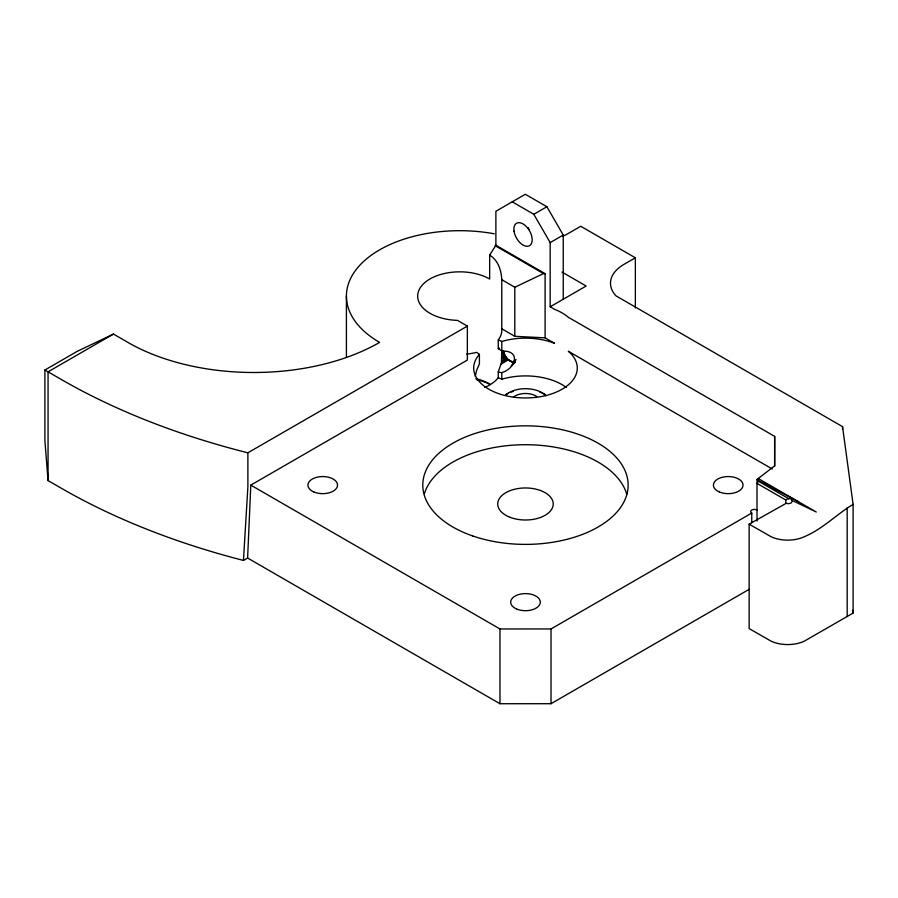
<?xml version="1.0" encoding="UTF-8"?>
<svg xmlns="http://www.w3.org/2000/svg" width="898" height="898" viewBox="0 0 898 898"><rect width="100%" height="100%" fill="white"/><g stroke="black" fill="none" stroke-linecap="round" stroke-linejoin="round"><path stroke-width="1.35" d="M512.242 201.826L533.816 214.285L550.171 242.606L550.171 306.79L554.56 309.327A51.792 29.903 0 0 1 568.344 317.286L774.66 436.394L774.615 465.871L757.003 479.476L757.003 520.975M842.549 429.446L842.549 426.651L616.062 295.902A46.247 26.704 0 0 1 624.043 264.326L635.357 257.805L635.357 307.992M494.293 233.806A113.339 65.442 0 0 0 362.983 262.059A113.339 65.442 0 0 0 379.607 342.396A178.017 102.776 0 0 1 130.625 343.956L113.462 334.067L77.374 351.264L44.9 370.01L44.9 440.738L48.054 480.576L61.131 488.13A605.97 349.85 0 0 0 243.459 560.431L247.612 558.028L250.8 485.111L467.364 360.076L467.364 326.097L457.475 320.384A42.083 24.291 0 0 1 421.375 286.159A42.083 24.291 0 0 1 489.668 279.042L489.668 255.155L495.887 245.244L545.097 273.654L545.097 337.85L554.56 343.305A51.792 29.903 0 0 0 501.802 341.453L498.267 339.904A42.083 24.302 0 0 0 501.769 328.791L501.769 279.705C501.387 271.87 499.187 263.619 493.406 257.995A30.038 24.527 -60 0 0 489.668 255.155M243.459 560.431L247.882 486.795L247.882 452.805L467.364 326.097M475.222 376.385L476.658 370.223L479.409 364.016L479.409 354.384L476.715 352.342A42.083 24.302 0 0 1 466.657 354.081M484.583 387.487A42.083 24.302 0 0 0 498.267 377.665L498.267 371.918A14.525 9.44 52.8 0 0 501.802 372.614C515.733 368.607 521.345 350.175 501.802 351.084A14.525 9.44 52.8 0 0 498.267 348.671L498.267 339.904M498.267 371.918L501.421 362.747L501.78 350.22M514.779 361.243L516.092 359.492M515.407 360.581L512.096 361.984L508.369 359.829L505.147 355.821L503.284 351.017L501.814 352.914L503.711 352.622L504.339 354.239C506.214 358.19 510.378 363.499 515.317 361.692L511.254 366.036L515.149 362.051M514.857 362.208L512.971 364.274L515.34 361.849M498.929 348.042L498.267 348.671L499.288 348.289M853.1 504.339C836.375 514.498 822.691 528.989 804.35 536.712A26.311 15.187 0 0 1 771.056 536.712L749.145 524.163L749.145 628.589L771.056 641.138A26.311 15.187 0 0 0 804.35 641.138L853.1 613.087L853.1 504.339L842.549 426.651M508.369 359.829L501.196 364.06L507.19 358.65L501.589 361.411L506.102 357.303L501.78 358.717L505.147 355.821L501.825 357.292L504.339 354.239L501.825 354.362L503.711 352.622L503.284 351.017M113.462 334.067L48.054 371.828L48.054 480.576M533.816 214.285L546.893 206.731L563.248 235.052L563.248 299.236M550.171 242.606L563.248 235.052M550.171 306.79L586.136 286.024L562.013 272.094M250.8 485.111L499.973 628.97L551.024 628.948L751.761 513.05A3.704 2.133 0 0 1 751.761 510.03A3.704 2.133 0 0 1 757.003 510.03M749.145 524.163L786.266 503.262A3.704 2.133 0 0 0 791.003 503.015A3.895 2.75 -19.1 0 0 792.036 500.377A3.603 2.571 -16.5 0 0 788.702 498.682L758.069 481.002A3.648 2.604 -16.8 0 0 757.654 480.015A3.581 2.548 -15.8 0 0 757.003 479.476M247.612 558.028L499.973 703.729L551.024 703.706L749.347 589.211M501.769 279.705L514.812 287.237L543.481 273.576L545.097 273.654M515.194 361.714L513.039 361.916M501.769 328.791L514.812 336.323L545.097 337.85M511.826 361.591L509.323 360.143M498.267 377.665L501.802 379.214A51.792 29.903 0 0 1 566.413 387.487M792.025 500.377L816.271 512.006L758.159 478.454M757.654 480.026L798.558 501.78M546.893 206.731L525.319 194.271L495.887 211.266L495.887 245.244M635.357 257.805L580.748 226.274L567.749 233.772A46.247 26.704 0 0 1 562.429 236.41M495.146 245.67L543.481 273.576M772.224 468.981L568.344 351.264A51.792 29.903 0 0 1 561.261 389.676A51.792 29.903 0 0 1 494.495 392.022A51.792 29.903 0 0 1 479.409 354.384M44.9 370.01L61.131 379.383A605.959 349.85 0 0 0 247.882 452.805M852.718 610.314L853.1 613.087M847.173 507.763L847.173 616.511M785.772 502.779L785.772 499.995L757.003 483.382A3.918 2.784 -18.2 0 0 758.08 481.002M774.66 436.394L774.66 466.298M751.761 513.05L751.761 522.737M551.024 628.948L551.024 703.706M514.812 287.237L514.812 336.323M501.802 341.453L501.802 351.084M501.802 372.614L501.802 379.214M499.973 628.97L499.973 703.729M346.415 295.981L346.415 357.325M475.861 378.653A42.083 24.291 0 0 1 489.511 383.917M529.09 229.675A12.954 7.476 60 0 1 528.181 227.643M476.692 379.742A46.707 26.962 0 0 1 490.375 384.512M505.394 395.423A23.124 13.347 0 0 1 525.869 388.688A23.124 13.347 0 0 1 545.939 395.816M505.855 394.491A27.748 16.018 0 0 1 508.369 393.201M511.13 392.1A27.748 16.018 0 0 1 513.084 391.483M539.833 392.1A27.748 16.018 0 0 1 545.097 394.491M513.432 397.073A14.795 8.542 0 0 1 536.768 396.512M785.806 500.018A3.918 2.84 -16.5 0 1 788.702 498.727M424.395 493.642A102.664 59.268 0 0 1 526.082 444.712A102.664 59.268 0 0 1 626.77 494.327M514.015 231.112A12.954 7.476 60 0 0 528.911 245.985A12.954 7.476 60 0 0 526.161 226.352A12.954 7.476 60 0 0 514.015 231.112M510.176 517.349A27.748 16.018 0 0 0 553.179 504.957A27.748 16.018 0 0 0 513.084 489.657A27.748 16.018 0 0 0 510.176 517.349M472.718 535.96A102.664 59.268 0 0 0 628.129 486.065A102.664 59.268 0 0 0 475.581 433.307A102.664 59.268 0 0 0 472.718 535.96M719.298 491.924A14.795 8.542 0 0 0 742.904 486.166A14.795 8.542 0 0 0 722.463 477.231A14.795 8.542 0 0 0 719.298 491.924M516.552 608.967A14.795 8.542 0 0 0 540.169 603.22A14.795 8.542 0 0 0 519.717 594.285A14.795 8.542 0 0 0 516.552 608.967M313.806 491.924A14.795 8.542 0 0 0 337.424 486.166A14.795 8.542 0 0 0 316.983 477.231A14.795 8.542 0 0 0 313.806 491.924"/></g></svg>
